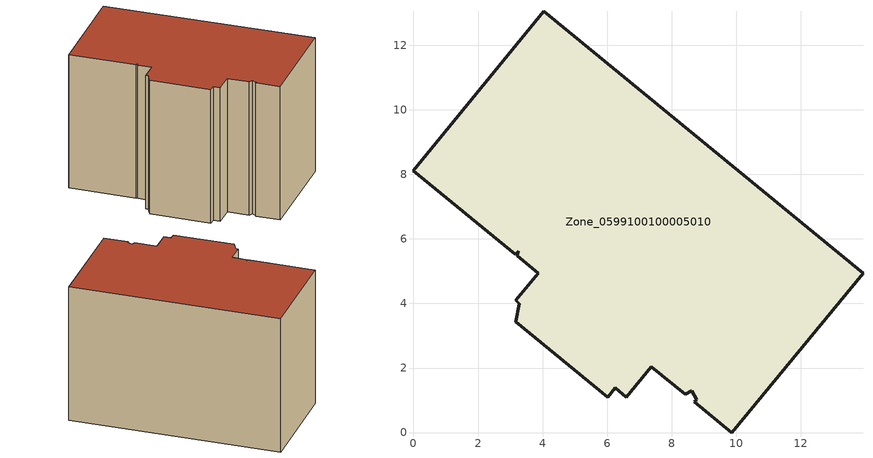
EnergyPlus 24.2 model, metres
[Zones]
Zone_0599100100005010
 floor ground (C_G): 4.03,13.05 13.93,4.94 9.86,0 8.7,0.95 8.78,1.01 8.62,1.3 8.41,1.19 7.37,2.04 6.59,1.09 6.26,1.38 6.01,1.09 3.17,3.43 3.28,3.99 3.17,4.09 3.86,4.94 3.21,5.47 3.24,5.62 3.15,5.52 0,8.12 z0
 wall outside (C_F): 7.37,2.04 8.41,1.19 8.62,1.3 8.78,1.01 8.7,0.95 9.86,0 13.93,4.94 4.03,13.05 0,8.12 3.15,5.52 3.24,5.62 3.21,5.47 3.86,4.94 3.17,4.09 3.28,3.99 3.17,3.43 6.01,1.09 6.26,1.38 6.59,1.09 7.37,2.04 z0:8.6
 roof outside (C_R): 8.62,1.3 8.78,1.01 8.7,0.95 9.86,0 13.93,4.94 4.03,13.05 0,8.12 3.15,5.52 3.24,5.62 3.21,5.47 3.86,4.94 3.17,4.09 3.28,3.99 3.17,3.43 6.01,1.09 6.26,1.38 6.59,1.09 7.37,2.04 8.41,1.19 z8.6
[BUILDING]
Pand.0599100100005010: North Axis=0; Terrain=City; Loads Convergence Tolerance Value=0.04; Temperature Convergence Tolerance Value=0.4; Solar Distribution=FullExterior; Maximum Number of Warmup Days=25; Minimum Number of Warmup Days=1
[Site:Location]
Rotterdam.The.Hague.AP_ZH_NLD Design_Conditions: Latitude=51.96; Longitude=4.45; Time Zone=1; Elevation=-4.5
[SITE:GROUNDTEMPERATURE:BUILDINGSURFACE]
18, 18, 18, 18, 18, 18, 18, 18, 18, 18, 18, 18
[MATERIAL] Thermal Absorptance=0.9; Solar Absorptance=0.7; Visible Absorptance=0.7
Name | Roughness | Thickness | Conductivity | Density | Specific Heat
G.D.2006-2014 | MediumSmooth | 0.15 | 0.06 | 540 | 1210
F.D.2006-2014 | Rough | 0.3 | 0.12 | 1920 | 840
R.D.2006-2014 | MediumRough | 0.2 | 0.08 | 1500 | 1000
[CONSTRUCTION]
C_G: G.D.2006-2014
C_F: F.D.2006-2014
C_R: R.D.2006-2014
[ZONE]
Zone_0599100100005010: Type=1; Multiplier=1; Ceiling Height=Autocalculate; Volume=Autocalculate; Floor Area=autocalculate; Part of Total Floor Area=Yes
[ZONEINFILTRATION:DESIGNFLOWRATE]
Infil_Zone_0599100100005010: Zone or ZoneList or Space or SpaceList=Zone_0599100100005010; Schedule=AlwaysOn; Design Flow Rate Calculation Method=Flow/Area; Flow Rate per Floor Area=0.0021; Constant Term Coefficient=1; Temperature Term Coefficient=0; Velocity Term Coefficient=0; Velocity Squared Term Coefficient=0
[HVACTEMPLATE:ZONE:IDEALLOADSAIRSYSTEM]
Zone_0599100100005010: Maximum Heating Supply Air Temperature=50; Minimum Cooling Supply Air Temperature=13; Maximum Heating Supply Air Humidity Ratio=0.0156; Minimum Cooling Supply Air Humidity Ratio=0.0077; Heating Limit=NoLimit; Cooling Limit=NoLimit; Dehumidification Control Type=ConstantSensibleHeatRatio; Cooling Sensible Heat Ratio=0.7; Dehumidification Setpoint=60; Humidification Control Type=None; Humidification Setpoint=30; Outdoor Air Method=None; Outdoor Air Flow Rate per Person=0.00944; Outdoor Air Flow Rate per Zone Floor Area=0; Outdoor Air Flow Rate per Zone=0; Demand Controlled Ventilation Type=None; Outdoor Air Economizer Type=NoEconomizer; Heat Recovery Type=None; Sensible Heat Recovery Effectiveness=0.7; Latent Heat Recovery Effectiveness=0.65
[ZONECONTROL:THERMOSTAT]
ThermostatControl_Zone_0599100100005010: Zone or ZoneList=Zone_0599100100005010; Control Type Schedule=DualSetpointControlType; Control 1=Thermostat_Zone_0599100100005010; Temperature Difference Between Cutout And Setpoint=0
[THERMOSTATSETPOINT:DUALSETPOINT]
Thermostat_Zone_0599100100005010: Heating Setpoint Temperature Schedule=HeatingSetpoint_Zone_0599100100005010; Cooling Setpoint Temperature Schedule=CoolingSetpoint_Zone_0599100100005010
[SCHEDULE:COMPACT]
HeatingSetpoint_Zone_0599100100005010: Through: 12/31, For: AllDays, Until: 24:00, 21
CoolingSetpoint_Zone_0599100100005010: Through: 12/31, For: AllDays, Until: 24:00, 24
DualSetpointControlType: Through: 12/31, For: AllDays, Until: 24:00, 4
AlwaysOn: Through: 12/31, For: AllDays, Until: 24:00, 1
